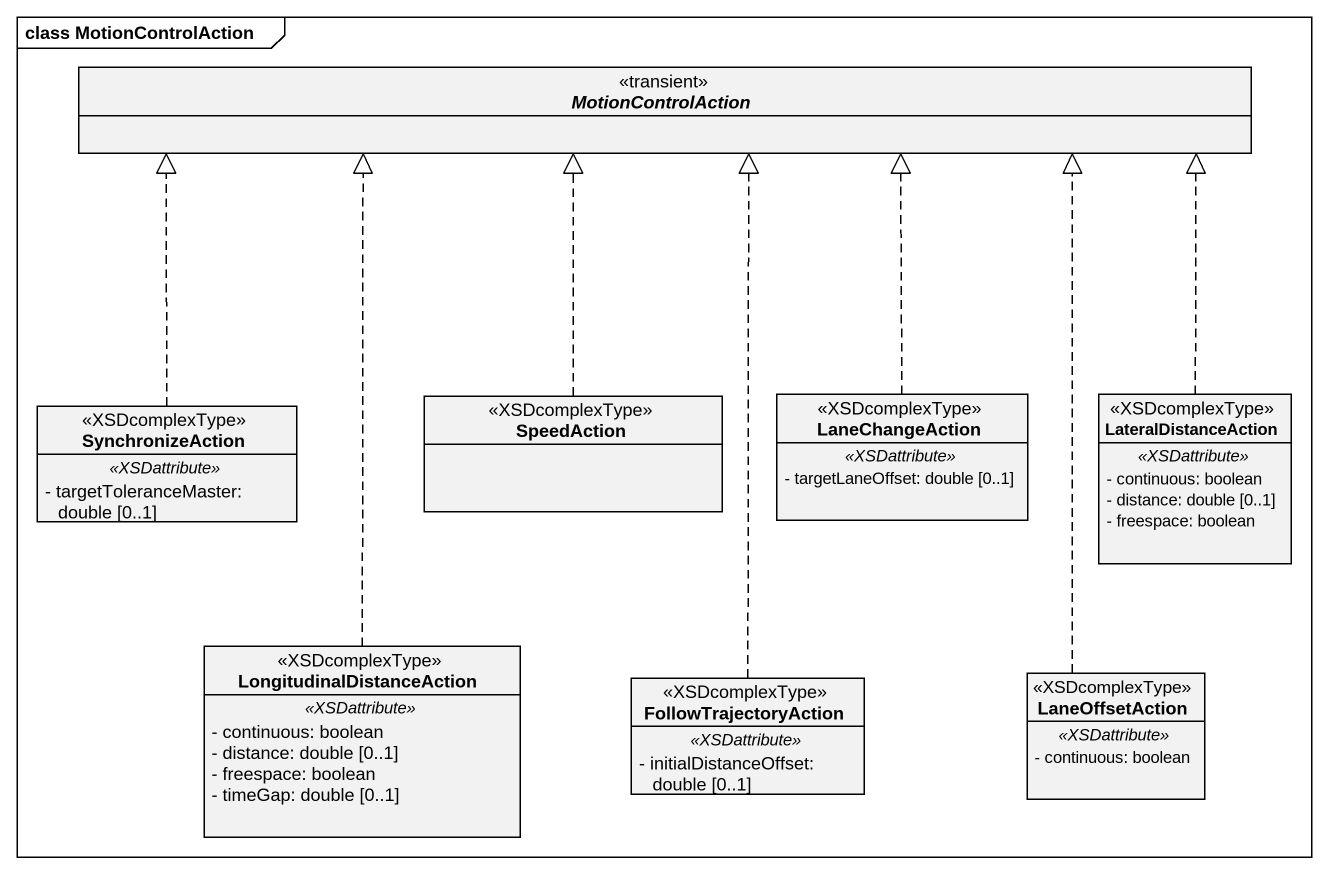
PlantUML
@startuml
mainframe class MotionControlAction
hide circle
hide empty members
skinparam classAttributeIconSize 0
interface MotionControlAction <<transient>>
class SynchronizeAction <<XSDcomplexType>> {
  .. <<XSDattribute>> ..
  - targetToleranceMaster: double [0..1]
}
class SpeedAction <<XSDcomplexType>>
class LaneChangeAction <<XSDcomplexType>> {
  .. <<XSDattribute>> ..
  - targetLaneOffset: double [0..1]
}
class LateralDistanceAction <<XSDcomplexType>> {
  .. <<XSDattribute>> ..
  - continuous: boolean
  - distance: double [0..1]
  - freespace: boolean
}
class LongitudinalDistanceAction <<XSDcomplexType>> {
  .. <<XSDattribute>> ..
  - continuous: boolean
  - distance: double [0..1]
  - freespace: boolean
  - timeGap: double [0..1]
}
class FollowTrajectoryAction <<XSDcomplexType>> {
  .. <<XSDattribute>> ..
  - initialDistanceOffset: double [0..1]
}
class LaneOffsetAction <<XSDcomplexType>> {
  .. <<XSDattribute>> ..
  - continuous: boolean
}
SynchronizeAction .up.|> MotionControlAction
SpeedAction .up.|> MotionControlAction
LaneChangeAction .up.|> MotionControlAction
LateralDistanceAction .up.|> MotionControlAction
LongitudinalDistanceAction .up.|> MotionControlAction
FollowTrajectoryAction .up.|> MotionControlAction
LaneOffsetAction .up.|> MotionControlAction
@enduml
